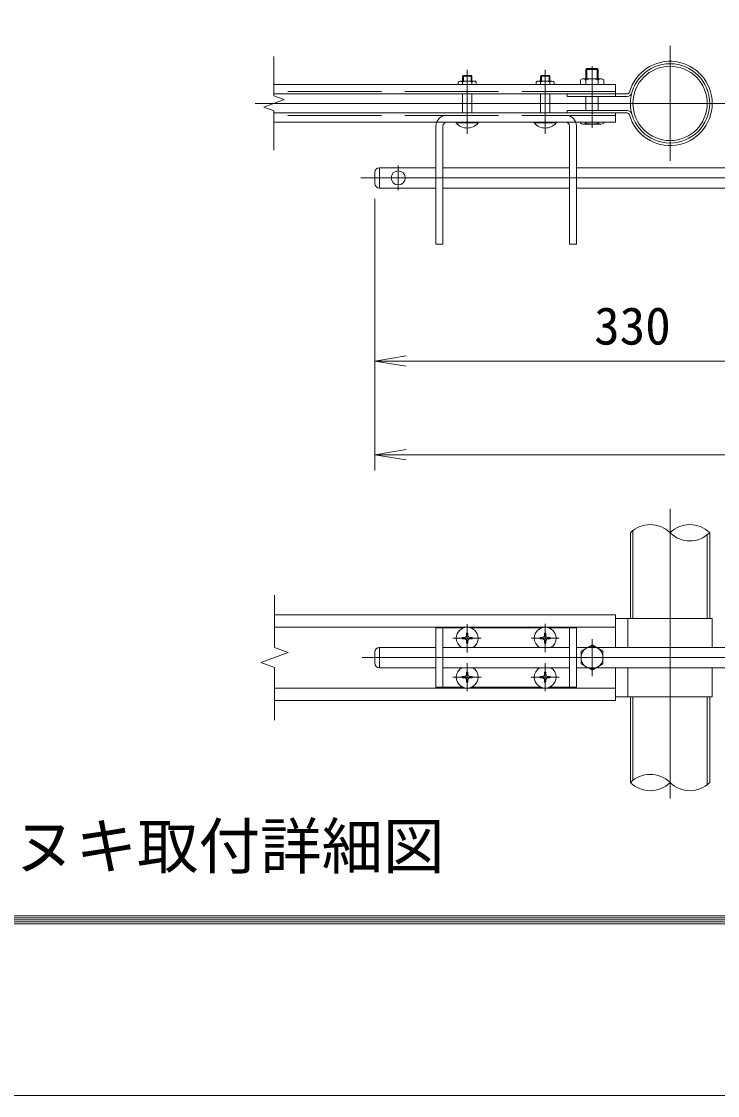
# Model space of a CAD drawing. Units: millimetres, scale not verified. Extents: x -4200 to 4200, y -2970 to 2970.
# Drawn here: x -2385 to -1493, y -2970 to -1594 of the extents above; entities that cross this region are included whole.
import ezdxf
from ezdxf.enums import TextEntityAlignment as Align

# ---------------------------------------------------------------- set-up
doc = ezdxf.new("R2010")
doc.units = ezdxf.units.MM
doc.header["$LTSCALE"] = 20
doc.linetypes.add('DASHED', pattern=[7.5, 6, -1.5])
doc.linetypes.add('USER1', pattern=[50.8, 31.75, -6.35, 6.35, -6.35])
doc.layers.add('0-0_D-TTL-TXT', color=7, linetype='Continuous')
for name, color, linetype, lineweight in [('0-1_D-BMK', 2, 'USER1', 13), ('0-2_D-STR1', 1, 'Continuous', 18), ('0-3_D-STR3', 3, 'Continuous', 13), ('0-7_D-STR-DIM', 7, 'Continuous', 9), ('0-8_0', 7, 'Continuous', 9), ('0-C_D-TTL', 7, 'Continuous', 9)]:
    doc.layers.add(name, color=color, linetype=linetype, lineweight=lineweight)
doc.styles.add('ＭＳ ゴシック', font='')
doc.styles.get('ＭＳ ゴシック').set_extended_font_data('MS Gothic')

# ---------------------------------------------------------------- blocks, each defined once
blk = doc.blocks.new('_Open')
at = {"layer": '0-8_0'}
blk.add_line((-20, 3.33), (0, 0), dxfattribs=at)
blk.add_lwpolyline([(-20, -3.33), (0, 0), (-20, 0)], dxfattribs=at)

msp = doc.modelspace()

# ---------------------------------------------------------------- linework, layer by layer
at = {"layer": '0-1_D-BMK'}
for p, q in [((-1554.15, -1625.42), (-1554.15, -1772.65)), ((-1814.15, -1655.91), (-1814.15, -1737.93)), ((-1714.15, -1655.91), (-1714.15, -1737.93)), ((-1654.15, -1651.51), (-1654.15, -1730.21)), ((-2085.85, -1699.04), (-697.36, -1699.04)), ((-1902.55, -1778.65), (-1902.55, -1810.22)), ((-1950.61, -1794.44), (-719.46, -1794.44)), ((-1554.15, -2218.45), (-1554.15, -2589.62)), ((-1814.15, -2402.25), (-1814.15, -2365.99)), ((-1714.15, -2402.17), (-1714.15, -2365.91)), ((-1832.37, -2384.04), (-1796.11, -2384.04)), ((-1732.37, -2384.04), (-1696.11, -2384.04)), ((-1654.15, -2385.46), (-1654.15, -2432.61)), ((-1948.79, -2409.04), (-669.89, -2409.04)), ((-1814.15, -2452.17), (-1814.15, -2415.91)), ((-1714.15, -2452.17), (-1714.15, -2415.91)), ((-1832.37, -2434.04), (-1796.11, -2434.04)), ((-1732.37, -2434.04), (-1696.11, -2434.04))]:
    msp.add_line(p, q, dxfattribs=at)
at = {"layer": '0-2_D-STR1'}
for p, q in [((-1604.95, -2249.04), (-1604.95, -2359.04)), ((-1503.35, -2249.04), (-1503.35, -2359.04)), ((-1604.95, -2459.04), (-1604.95, -2569.04)), ((-1503.35, -2459.04), (-1503.35, -2569.04)), ((-1503.35, -2459.04), (-1503.35, -2569.04))]:
    msp.add_line(p, q, dxfattribs=at)
at = {"layer": '0-2_D-STR1', "linetype": 'DASHED'}
for p, q in [((-1601.75, -2246.21), (-1601.75, -2359.04)), ((-1506.55, -2251.86), (-1506.55, -2359.04)), ((-1601.75, -2459.04), (-1601.75, -2566.21)), ((-1506.55, -2459.04), (-1506.55, -2571.86))]:
    msp.add_line(p, q, dxfattribs=at)
at = {"layer": '0-2_D-STR1'}
for radius in [50.8, 47.6]:
    msp.add_circle((-1554.15, -1699.04), radius, dxfattribs=at)
at = {"layer": '0-3_D-STR3'}
for p, q in [((-1819.07, -1663.24), (-1820.15, -1664.32)), ((-1820.15, -1670.44), (-1820.15, -1664.32)), ((-1820.15, -1664.32), (-1808.15, -1664.32)), ((-1819.07, -1670.44), (-1819.07, -1663.24)), ((-1819.07, -1663.24), (-1809.23, -1663.24)), ((-1819.07, -1663.24), (-1809.23, -1663.24)), ((-1809.23, -1670.44), (-1809.23, -1663.24)), ((-1809.23, -1663.24), (-1808.15, -1664.32)), ((-1808.15, -1670.44), (-1808.15, -1664.32)), ((-1719.07, -1663.24), (-1720.15, -1664.32)), ((-1708.15, -1664.32), (-1720.15, -1664.32)), ((-1720.15, -1670.44), (-1720.15, -1664.32)), ((-1709.23, -1663.24), (-1719.07, -1663.24)), ((-1709.23, -1663.24), (-1719.07, -1663.24)), ((-1719.07, -1670.44), (-1719.07, -1663.24)), ((-1709.23, -1663.24), (-1708.15, -1664.32)), ((-1709.23, -1670.44), (-1709.23, -1663.24)), ((-1708.15, -1670.44), (-1708.15, -1664.32)), ((-1662.15, -1655.79), (-1660.8, -1654.44)), ((-1646.15, -1655.79), (-1662.15, -1655.79)), ((-1662.15, -1667.44), (-1662.15, -1655.79)), ((-1647.51, -1654.44), (-1660.8, -1654.44)), ((-1660.8, -1667.44), (-1660.8, -1654.44)), ((-1647.51, -1654.44), (-1646.15, -1655.79)), ((-1647.51, -1667.44), (-1647.51, -1654.44)), ((-1646.15, -1667.44), (-1646.15, -1655.79)), ((-1624.15, -1674.84), (-2061.71, -1674.84)), ((-1825.65, -1671.64), (-1825.65, -1674.84)), ((-1820.15, -1674.84), (-1820.15, -1671.64)), ((-1808.15, -1674.84), (-1808.15, -1671.64)), ((-1802.65, -1671.64), (-1802.65, -1674.84)), ((-1725.65, -1671.64), (-1725.65, -1674.84)), ((-1720.15, -1674.84), (-1720.15, -1671.64)), ((-1708.15, -1674.84), (-1708.15, -1671.64)), ((-1702.65, -1671.64), (-1702.65, -1674.84)), ((-1669.15, -1669.04), (-1669.15, -1674.84)), ((-1642.31, -1667.44), (-1665.99, -1667.44)), ((-1662.15, -1674.84), (-1662.15, -1669.04)), ((-1646.15, -1674.84), (-1646.15, -1669.04)), ((-1639.15, -1669.04), (-1639.15, -1674.84)), ((-1624.15, -1674.84), (-1624.15, -1690.04)), ((-1609.24, -1686.84), (-2061.71, -1686.84)), ((-1820.15, -1711.24), (-1820.15, -1686.84)), ((-1808.15, -1711.24), (-1808.15, -1686.84)), ((-1720.15, -1711.24), (-1720.15, -1686.84)), ((-1708.15, -1711.24), (-1708.15, -1686.84)), ((-1686.15, -1686.84), (-1686.15, -1690.04)), ((-1609.24, -1690.04), (-1686.15, -1690.04)), ((-1662.15, -1708.04), (-1662.15, -1690.04)), ((-1646.15, -1708.04), (-1646.15, -1690.04)), ((-1609.24, -1711.24), (-2061.71, -1711.24)), ((-1609.24, -1708.04), (-1686.15, -1708.04)), ((-1686.15, -1708.04), (-1686.15, -1711.24)), ((-1686.15, -1708.04), (-1686.15, -1711.24)), ((-1624.15, -1711.24), (-1624.15, -1723.24)), ((-1624.15, -1723.24), (-2061.71, -1723.24)), ((-1854.15, -1727.94), (-1854.15, -1879.44)), ((-1845.15, -1727.74), (-1845.15, -1879.44)), ((-1828.15, -1723.24), (-1800.15, -1723.24)), ((-1828.15, -1724.06), (-1828.15, -1723.24)), ((-1828.15, -1724.06), (-1800.15, -1724.06)), ((-1800.15, -1724.06), (-1800.15, -1723.24)), ((-1728.15, -1724.06), (-1728.15, -1723.24)), ((-1700.15, -1723.24), (-1728.15, -1723.24)), ((-1700.15, -1724.06), (-1728.15, -1724.06)), ((-1700.15, -1724.06), (-1700.15, -1723.24)), ((-1683.15, -1727.74), (-1683.15, -1879.44)), ((-1674.15, -1727.94), (-1674.15, -1879.44)), ((-1669.15, -1723.24), (-1669.15, -1724.24)), ((-1665.79, -1725.44), (-1642.59, -1725.44)), ((-1662.15, -1723.24), (-1662.15, -1724.24)), ((-1646.15, -1723.24), (-1646.15, -1724.24)), ((-1639.15, -1723.24), (-1639.15, -1724.24)), ((-1932.55, -1787.44), (-1932.55, -1801.44)), ((-1926.55, -1781.44), (-1854.15, -1781.44)), ((-1926.55, -1781.44), (-1926.55, -1807.44)), ((-1845.15, -1781.44), (-1683.15, -1781.44)), ((-1674.15, -1781.44), (-1312.55, -1781.44)), ((-1926.55, -1807.44), (-1854.15, -1807.44)), ((-1845.15, -1807.44), (-1683.15, -1807.44)), ((-1674.15, -1807.44), (-1312.55, -1807.44)), ((-1854.15, -1879.44), (-1845.15, -1879.44)), ((-1674.15, -1879.44), (-1683.15, -1879.44)), ((-1624.15, -2354.04), (-2061.15, -2354.04)), ((-1624.15, -2354.04), (-1624.15, -2396.04)), ((-1500.15, -2359.04), (-1624.15, -2359.04)), ((-1608.15, -2359.04), (-1608.15, -2396.04)), ((-1500.15, -2359.04), (-1500.15, -2396.04)), ((-1624.15, -2370.04), (-2061.15, -2370.04)), ((-1854.15, -2371.04), (-1854.15, -2447.04)), ((-1819.35, -2371.04), (-1854.15, -2371.04)), ((-1845.15, -2371.04), (-1845.15, -2447.04)), ((-1814.94, -2377.74), (-1814.99, -2380.33)), ((-1813.36, -2377.74), (-1814.94, -2377.74)), ((-1813.36, -2377.74), (-1813.32, -2380.33)), ((-1719.35, -2371.04), (-1808.96, -2371.04)), ((-1714.94, -2377.74), (-1714.99, -2380.33)), ((-1713.36, -2377.74), (-1714.94, -2377.74)), ((-1713.36, -2377.74), (-1713.32, -2380.33)), ((-1674.15, -2371.04), (-1708.96, -2371.04)), ((-1683.15, -2371.04), (-1683.15, -2447.04)), ((-1674.15, -2371.04), (-1674.15, -2447.04)), ((-1820.45, -2384.83), (-1820.45, -2384.04)), ((-1817.86, -2384.87), (-1820.45, -2384.83)), ((-1814.94, -2390.34), (-1814.99, -2387.74)), ((-1813.36, -2390.34), (-1814.94, -2390.34)), ((-1813.36, -2390.34), (-1813.32, -2387.74)), ((-1810.45, -2383.2), (-1807.85, -2383.25)), ((-1807.85, -2383.25), (-1807.85, -2384.04)), ((-1717.86, -2383.2), (-1720.45, -2383.25)), ((-1720.45, -2383.25), (-1720.45, -2384.04)), ((-1714.94, -2390.34), (-1714.99, -2387.74)), ((-1713.36, -2390.34), (-1714.94, -2390.34)), ((-1713.36, -2390.34), (-1713.32, -2387.74)), ((-1710.45, -2384.87), (-1707.85, -2384.83)), ((-1707.85, -2384.83), (-1707.85, -2384.04)), ((-1932.55, -2402.04), (-1932.55, -2416.04)), ((-1903.65, -2396.04), (-1926.55, -2396.04)), ((-1926.55, -2396.04), (-1926.55, -2422.04)), ((-1903.96, -2396.04), (-1854.15, -2396.04)), ((-1845.15, -2396.04), (-1683.15, -2396.04)), ((-1674.15, -2396.04), (-1568.45, -2396.04)), ((-1568.75, -2396.04), (-1312.55, -2396.04)), ((-1903.65, -2422.04), (-1926.55, -2422.04)), ((-1903.96, -2422.04), (-1854.15, -2422.04)), ((-1845.15, -2422.04), (-1683.15, -2422.04)), ((-1820.45, -2434.83), (-1820.45, -2434.04)), ((-1817.86, -2434.87), (-1820.45, -2434.83)), ((-1814.94, -2427.74), (-1814.99, -2430.33)), ((-1813.36, -2427.74), (-1814.94, -2427.74)), ((-1813.36, -2427.74), (-1813.32, -2430.33)), ((-1810.45, -2433.2), (-1807.85, -2433.25)), ((-1810.45, -2434.87), (-1807.85, -2434.83)), ((-1807.85, -2433.25), (-1807.85, -2434.04)), ((-1807.85, -2434.83), (-1807.85, -2434.04)), ((-1717.86, -2433.2), (-1720.45, -2433.25)), ((-1720.45, -2433.25), (-1720.45, -2434.04)), ((-1714.94, -2427.74), (-1714.99, -2430.33)), ((-1713.36, -2427.74), (-1714.94, -2427.74)), ((-1713.36, -2427.74), (-1713.32, -2430.33)), ((-1710.45, -2433.2), (-1707.85, -2433.25)), ((-1710.45, -2434.87), (-1707.85, -2434.83)), ((-1707.85, -2433.25), (-1707.85, -2434.04)), ((-1707.85, -2434.83), (-1707.85, -2434.04)), ((-1674.15, -2422.04), (-1568.45, -2422.04)), ((-1624.15, -2422.04), (-1624.15, -2464.04)), ((-1608.15, -2422.04), (-1608.15, -2459.04)), ((-1568.75, -2422.04), (-1312.55, -2422.04)), ((-1500.15, -2422.04), (-1500.15, -2459.04)), ((-1624.15, -2448.04), (-2061.15, -2448.04)), ((-1819.35, -2447.04), (-1854.15, -2447.04)), ((-1814.94, -2440.34), (-1814.99, -2437.74)), ((-1813.36, -2440.34), (-1814.94, -2440.34)), ((-1813.36, -2440.34), (-1813.32, -2437.74)), ((-1719.35, -2447.04), (-1808.96, -2447.04)), ((-1714.94, -2440.34), (-1714.99, -2437.74)), ((-1713.36, -2440.34), (-1714.94, -2440.34)), ((-1713.36, -2440.34), (-1713.32, -2437.74)), ((-1674.15, -2447.04), (-1708.96, -2447.04)), ((-1500.15, -2459.04), (-1624.15, -2459.04)), ((-1624.15, -2464.04), (-2061.15, -2464.04))]:
    msp.add_line(p, q, dxfattribs=at)
at = {"layer": '0-3_D-STR3', "linetype": 'DASHED'}
for p, q in [((-1822.94, -1670.44), (-1805.22, -1670.44)), ((-1705.36, -1670.44), (-1723.08, -1670.44)), ((-1624.15, -1683.64), (-2061.71, -1683.64)), ((-1624.15, -1714.44), (-2061.71, -1714.44))]:
    msp.add_line(p, q, dxfattribs=at)
at = {"layer": '0-3_D-STR3'}
for points in [[(-1817.86, -2383.2), (-1820.45, -2383.25), (-1820.45, -2384.04)], [(-1810.45, -2384.87), (-1807.85, -2384.83), (-1807.85, -2384.04)], [(-1717.86, -2384.87), (-1720.45, -2384.83), (-1720.45, -2384.04)], [(-1710.45, -2383.2), (-1707.85, -2383.25), (-1707.85, -2384.04)], [(-1817.86, -2433.2), (-1820.45, -2433.25), (-1820.45, -2434.04)], [(-1717.86, -2434.87), (-1720.45, -2434.83), (-1720.45, -2434.04)]]:
    msp.add_lwpolyline(points, dxfattribs=at)
at = {"layer": '0-3_D-STR3', "color": 4, "linetype": 'DASHED'}
msp.add_lwpolyline([(-1654.15, -2392.84), (-1668.18, -2400.94), (-1668.18, -2417.14), (-1654.15, -2425.24), (-1640.12, -2417.14), (-1640.12, -2400.94)], close=True, dxfattribs=at)
at = {"layer": '0-3_D-STR3'}
msp.add_circle((-1902.55, -1794.44), 9, dxfattribs=at)
at = {"layer": '0-3_D-STR3', "color": 4, "linetype": 'DASHED', "lineweight": 9}
msp.add_circle((-1654.15, -2409.04), 14.07, dxfattribs=at)
at = {"layer": '0-3_D-STR3'}
for centre, radius, start, end in [((-1554.15, -1699.04), 54, 195.6185, 164.3815), ((-1822.9, -1674.19), 3.75, 42.84372, 137.15628), ((-1814.15, -1686.04), 15.6, 67.38014, 112.61986), ((-1805.4, -1674.17), 3.74, 42.69541, 137.30459), ((-1722.9, -1674.17), 3.74, 42.69541, 137.30459), ((-1714.15, -1686.04), 15.6, 67.38014, 112.61986), ((-1705.4, -1674.19), 3.75, 42.84372, 137.15628), ((-1665.65, -1672.03), 4.6, 40.52088, 139.47912), ((-1654.15, -1688.24), 20.8, 67.38014, 112.61986), ((-1642.65, -1672.03), 4.6, 40.52088, 139.47912), ((-1609.24, -1683.64), 3.2, 270, 344.3815), ((-1609.24, -1683.64), 6.4, 270, 344.3815), ((-1840.65, -1727.94), 13.5, 90, 180), ((-1687.65, -1727.94), 13.5, 0, 90), ((-1609.24, -1714.44), 6.4, 15.6185, 90), ((-1609.24, -1714.44), 3.2, 15.6185, 90), ((-1840.65, -1727.74), 4.5, 90, 180), ((-1814.15, -1712.44), 18.2, 219.71514, 320.28486), ((-1714.15, -1712.44), 18.2, 219.71514, 320.28486), ((-1687.65, -1727.74), 4.5, 0, 90), ((-1665.65, -1719.74), 5.7, 232.09851, 307.90149), ((-1654.15, -1698.17), 27.27, 252.93847, 287.06153), ((-1642.65, -1719.73), 5.7, 232.14171, 307.85829), ((-1926.55, -1787.44), 6, 90, 180), ((-1926.55, -1801.44), 6, 180, 270), ((-1814.15, -2384.04), 14, 0, 180), ((-1817.96, -2380.23), 2.98, 270, 0), ((-1810.34, -2380.23), 2.98, 180, 270), ((-1714.15, -2384.04), 14, 0, 180), ((-1717.96, -2380.23), 2.98, 270, 0), ((-1710.34, -2380.23), 2.98, 180, 270), ((-1814.15, -2384.04), 14, 180, 238.99728), ((-1817.96, -2387.85), 2.98, 0, 90), ((-1810.34, -2387.85), 2.98, 90, 180), ((-1814.15, -2384.04), 14, 301.00272, 0), ((-1714.15, -2384.04), 14, 180, 238.99728), ((-1717.96, -2387.85), 2.98, 0, 90), ((-1710.34, -2387.85), 2.98, 90, 180), ((-1714.15, -2384.04), 14, 301.00272, 0), ((-1926.55, -2402.04), 6, 90, 180), ((-1926.55, -2416.04), 6, 180, 270), ((-1814.15, -2434.04), 14, 121.00272, 180), ((-1814.15, -2434.04), 14, 180, 0), ((-1817.96, -2430.23), 2.98, 270, 0), ((-1817.96, -2437.85), 2.98, 0, 90), ((-1810.34, -2430.23), 2.98, 180, 270), ((-1810.34, -2437.85), 2.98, 90, 180), ((-1814.15, -2434.04), 14, 0, 58.99728), ((-1714.15, -2434.04), 14, 121.00272, 180), ((-1714.15, -2434.04), 14, 180, 0), ((-1717.96, -2430.23), 2.98, 270, 0), ((-1717.96, -2437.85), 2.98, 0, 90), ((-1710.34, -2430.23), 2.98, 180, 270), ((-1710.34, -2437.85), 2.98, 90, 180), ((-1714.15, -2434.04), 14, 0, 58.99728)]:
    msp.add_arc(centre, radius, start, end, dxfattribs=at)
at = {"layer": '0-7_D-STR-DIM'}
for p, q in [((-2061.71, -1689.42), (-2061.71, -1639.04)), ((-2048.49, -1694.23), (-2061.71, -1689.42)), ((-2074.92, -1703.84), (-2048.49, -1694.23)), ((-2061.71, -1708.65), (-2074.92, -1703.84)), ((-2061.71, -1759.04), (-2061.71, -1708.65)), ((-1932.55, -1821.44), (-1932.55, -2049.18)), ((-1932.55, -1821.44), (-1932.55, -2169.18)), ((-1892.55, -2029.18), (-1312.55, -2029.18)), ((-1892.55, -2149.18), (-772.55, -2149.18)), ((-2061.15, -2396.21), (-2061.15, -2329.04)), ((-2078.77, -2415.45), (-2043.53, -2402.62)), ((-2043.53, -2402.62), (-2061.15, -2396.21)), ((-2061.15, -2421.86), (-2078.77, -2415.45)), ((-2061.15, -2489.04), (-2061.15, -2421.86))]:
    msp.add_line(p, q, dxfattribs=at)
for centre, start, end in [((-1579.55, -2274.6), 45.18146, 134.81854), ((-1528.75, -2274.6), 45.18146, 134.81854), ((-1528.75, -2223.47), 225.18146, 314.81854), ((-1579.55, -2594.6), 45.18146, 134.81854), ((-1579.55, -2543.47), 225.18146, 314.81854), ((-1528.75, -2543.47), 225.18146, 314.81854)]:
    msp.add_arc(centre, 36.03, start, end, dxfattribs=at)
at = {"layer": '0-C_D-TTL'}
for points in [[(-4200, -2970), (4200, -2970), (4200, 2970), (-4200, 2970)], [(-3930, 2750), (3930, 2750), (3930, -2750), (-3930, -2750)], [(-3927.5, 2747.5), (3927.5, 2747.5), (3927.5, -2747.5), (-3927.5, -2747.5)], [(-3925, 2745), (3925, 2745), (3925, -2745), (-3925, -2745)], [(-3922.5, 2742.5), (3922.5, 2742.5), (3922.5, -2742.5), (-3922.5, -2742.5)], [(-3920, 2740), (3920, 2740), (3920, -2740), (-3920, -2740)]]:
    msp.add_lwpolyline(points, close=True, dxfattribs=at)

# ---------------------------------------------------------------- block references
at = {"layer": '0-7_D-STR-DIM', "xscale": 2, "yscale": 2, "rotation": 180}
for p in [(-1932.55, -2029.18), (-1932.55, -2149.18)]:
    msp.add_blockref('_Open', p, dxfattribs=at)

# ---------------------------------------------------------------- texts
at = {"layer": '0-0_D-TTL-TXT', "style": 'ＭＳ ゴシック'}
msp.add_text('カンヌキ取付詳細図', height=57.77, dxfattribs=at).set_placement((-2552.41, -2696.76), align=Align.BOTTOM_LEFT)
at = {"layer": '0-7_D-STR-DIM', "style": 'ＭＳ ゴシック'}
msp.add_text('330', height=48.09, dxfattribs=at).set_placement((-1651.43, -2022.43), align=Align.BOTTOM_LEFT)

doc.saveas('drawing.dxf')
